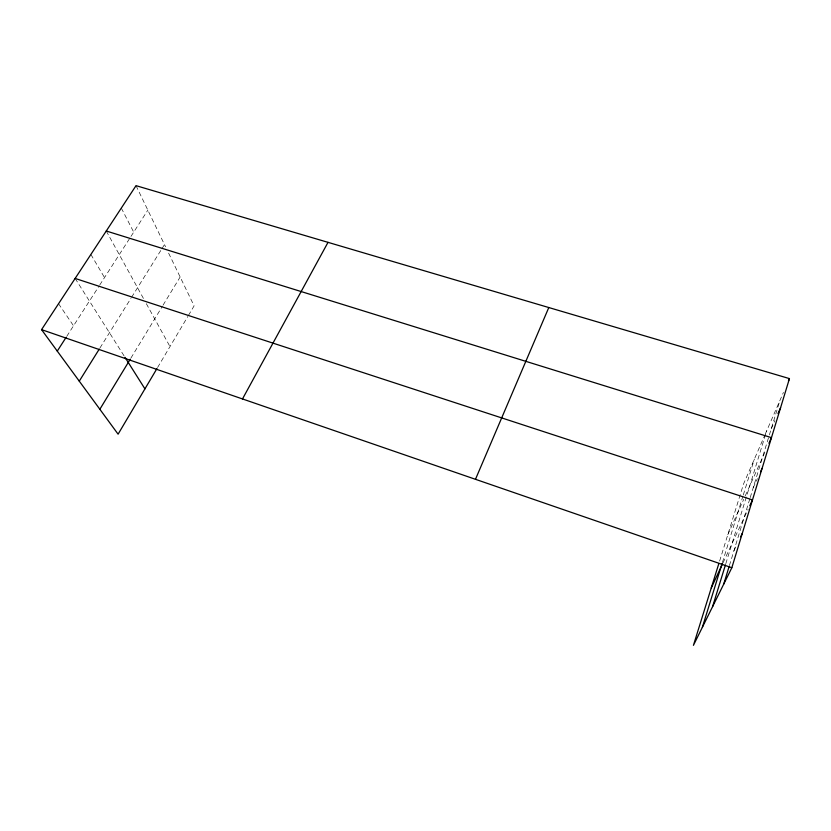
<?xml version="1.0" encoding="UTF-8"?>
<svg xmlns="http://www.w3.org/2000/svg" width="831" height="831" viewBox="0 0 831 831"><rect width="100%" height="100%" fill="white"/><g stroke="black" fill="none" stroke-linecap="round" stroke-linejoin="round"><path stroke-width="0.62" stroke-dasharray="4.16 3.12" d="M729.41 565.568L749.842 498.777M750.216 497.551L769.007 436.119M769.381 434.904L779.914 400.49M725.816 563.667L766.67 430.874M719.615 561.05L743.61 483.798L764.738 435.319M722.399 562.514L742.914 496.159M743.298 494.944L754.392 459.044M765.216 434.208L783.425 392.429M771.241 428.848L774.866 420.631M727.79 534.738L743.714 499.327M745.21 495.993L765.382 451.16M753.208 487.755L757.394 478.625M723.032 562.816L748.17 509.143M733.929 550.766L736.723 544.959M157.578 367.52L187.816 316.486M188.44 315.427L194.101 305.87L167.685 251.201M130.924 358.078L162.419 306.203M163.063 305.143L180.15 276.993M99.959 347.971L130.924 298.35M131.589 297.29L161.152 249.913M161.816 248.843L164.486 244.574M66.76 336.337L99.034 286.113M99.72 285.043L130.28 237.489M130.966 236.419L147.845 210.139M58.544 303.731L73.533 325.794M75.143 278.437L124.318 356.26M90.88 254.463L104.519 277.575M106.264 231.008L143.981 299.43M146.329 303.668L169.981 346.579M121.305 208.082L133.718 232.14M136.024 185.656L165.546 246.786"/><path stroke-width="1.25" d="M718.857 563.501L693.428 645.344L731.831 567.729L789.45 378.604L136.024 185.656L41.55 329.637L118.095 434.177L156.945 368.59M723.749 584.068L729.026 566.804M712.614 606.578L725.432 564.903M702.372 627.28L722.025 563.73M475.477 479.31L548.792 307.543M788.442 380.91L789.45 378.604M777.982 413.599L780.579 407.73M768.924 443.276L771.459 437.646L106.264 231.008M760.531 471.779L762.1 468.362M711.253 587.953L722.492 563.958M749.791 505.684L752.491 499.909L75.143 278.437M740.629 536.826L742.312 533.336M242.496 398.942L328.016 242.351M99.855 409.268L130.259 359.179M79.267 381.149L99.284 349.062M57.266 351.108L66.085 337.396M41.55 329.637L731.831 567.729M124.982 357.288L144.937 388.866"/></g></svg>
